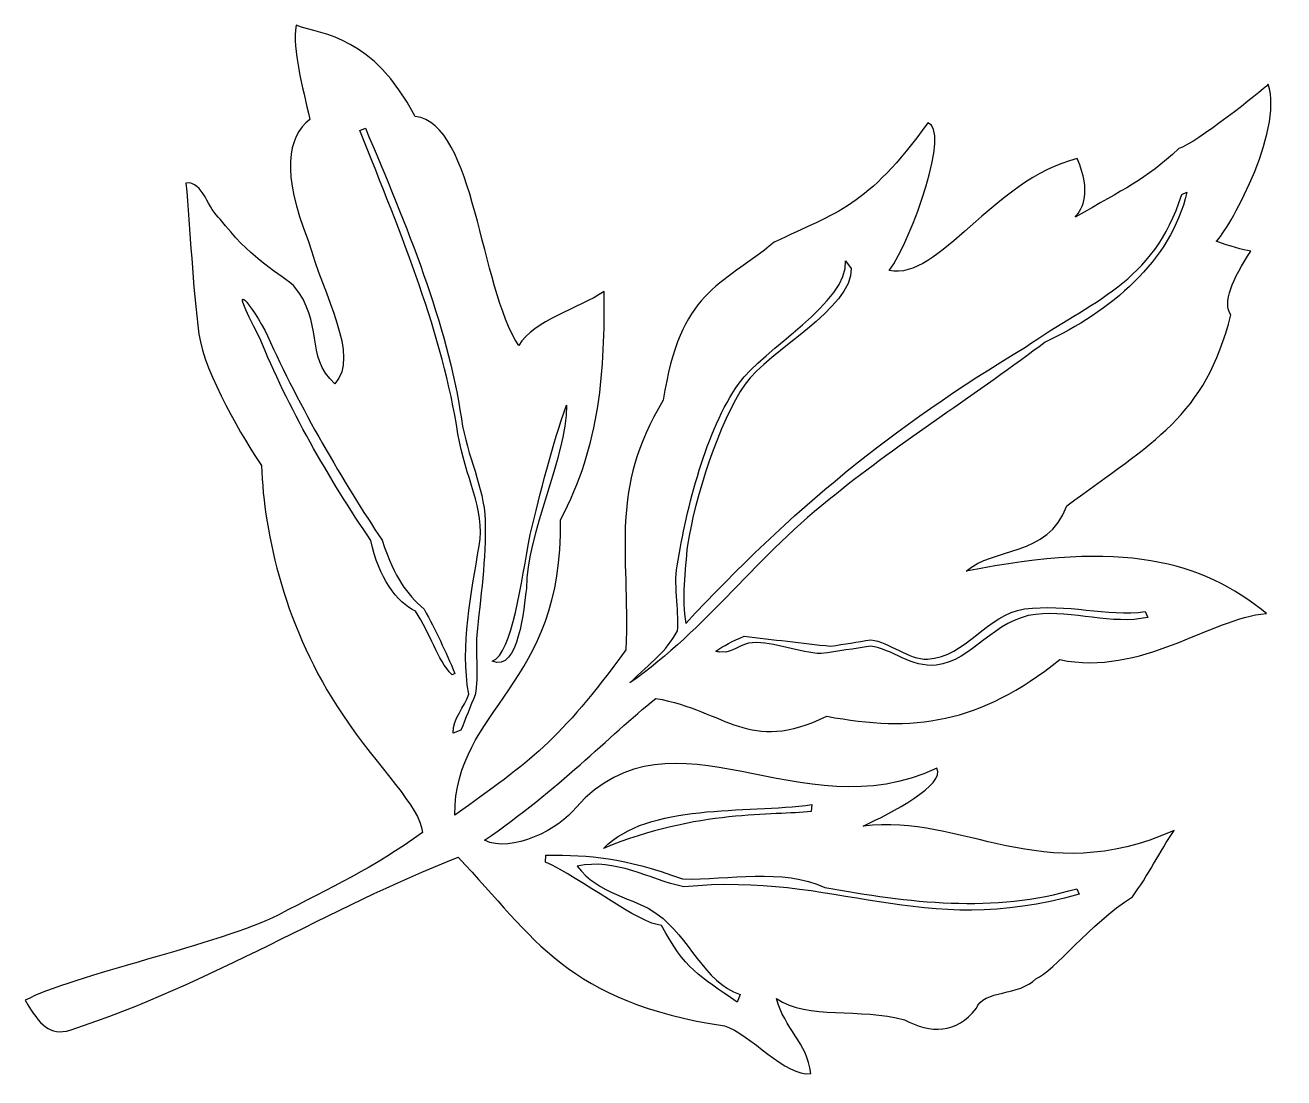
# Model space of a CAD drawing. Header units: centimetres. Extents: x 0.7 to 6.1, y 0.25 to 4.76.
import ezdxf

# ---------------------------------------------------------------- set-up
doc = ezdxf.new("R2010")
doc.units = ezdxf.units.CM
doc.header["$MEASUREMENT"] = 0
doc.layers.add('Layer 1', color=7, linetype='Continuous')

msp = doc.modelspace()

# ---------------------------------------------------------------- linework, layer by layer
at = {"layer": 'Layer 1', "color": 119}
for points, knots in [([(2.37215, 4.3715), (2.62871, 4.34022), (2.65027, 3.63682), (2.81628, 3.38893), (2.81628, 3.38893), (2.88115, 3.49592), (3.07176, 3.54717), (3.18353, 3.62017), (3.18353, 3.62017), (3.18599, 3.28507), (3.16811, 2.96511), (2.99554, 2.63979), (2.99554, 2.63979), (3.01024, 1.92702), (2.54066, 1.83192), (2.5419, 1.37375), (2.5419, 1.37375), (2.8666, 1.60474), (2.9916, 1.6916), (3.27658, 2.08249), (3.27658, 2.08249), (3.29292, 2.52535), (3.20263, 2.7594), (3.43675, 3.15455), (3.43675, 3.15455), (3.50842, 3.62211), (3.68185, 3.64108), (3.91335, 3.83189), (3.91335, 3.83189), (4.18298, 3.96147), (4.31029, 3.97981), (4.57218, 4.34402), (4.57218, 4.34402), (4.67046, 4.31979), (4.50687, 3.84695), (4.40662, 3.71015), (4.40662, 3.71015), (4.62117, 3.66473), (4.85068, 4.09987), (5.21414, 4.19051), (5.21414, 4.19051), (5.27465, 4.04214), (5.23911, 3.98142), (5.20471, 3.93842), (5.20471, 3.93842), (5.4178, 4.06227), (5.50181, 4.0965), (5.64998, 4.23314), (5.64998, 4.23314), (5.72151, 4.25581), (6.0048, 4.47868), (6.03403, 4.50906), (6.03403, 4.50906), (6.10061, 4.30316), (5.85706, 3.87321), (5.81081, 3.83634), (5.81081, 3.83634), (5.86868, 3.81295), (5.92372, 3.79972), (5.95938, 3.7934), (5.95938, 3.7934), (5.87981, 3.67464), (5.83604, 3.57024), (5.87321, 3.5206), (5.87321, 3.5206), (5.7629, 3.07992), (5.53832, 2.97538), (5.16972, 2.70071), (5.16972, 2.70071), (5.08579, 2.47685), (4.85161, 2.52476), (4.73719, 2.42001), (4.73719, 2.42001), (5.41231, 2.5553), (5.74656, 2.46492), (6.0256, 2.23902), (6.0256, 2.23902), (5.78092, 2.21609), (5.49097, 1.96848), (5.13878, 2.04051), (5.13878, 2.04051), (4.79453, 1.76453), (4.50641, 1.72732), (4.13904, 1.7979), (4.13904, 1.7979), (3.80061, 1.63354), (3.70999, 1.82171), (3.40422, 1.87437), (3.40422, 1.87437), (3.20014, 1.70741), (2.98765, 1.48502), (2.66968, 1.26548), (2.66968, 1.26548), (2.78289, 1.20881), (2.99375, 1.31408), (3.06222, 1.40662), (3.06222, 1.40662), (3.4812, 1.86995), (4.02427, 1.29721), (4.61082, 1.57466), (4.61082, 1.57466), (4.6522, 1.50412), (4.41376, 1.3834), (4.29461, 1.32555), (4.29461, 1.32555), (4.72315, 1.3824), (5.05972, 1.05205), (5.62949, 1.30805), (5.62949, 1.30805), (5.56909, 1.21747), (5.51578, 1.11056), (5.45069, 1.02332), (5.45069, 1.02332), (5.26511, 0.90458), (5.117, 0.70464), (5.03563, 0.67113), (5.03563, 0.67113), (4.96847, 0.59797), (4.80833, 0.62388), (4.78069, 0.54507), (4.78069, 0.54507), (4.69543, 0.43303), (4.58415, 0.43625), (4.47198, 0.49573), (4.47198, 0.49573), (4.28274, 0.54852), (4.0568, 0.49355), (3.92316, 0.58634), (3.92316, 0.58634), (3.95655, 0.45722), (4.05514, 0.39782), (4.06953, 0.26505), (4.06953, 0.26505), (3.96296, 0.24638), (3.81013, 0.43779), (3.69944, 0.46891), (3.69944, 0.46891), (3.02571, 0.57119), (2.88423, 0.8443), (2.55642, 1.19297), (2.55642, 1.19297), (1.99377, 0.97196), (1.51104, 0.65631), (0.89072, 0.45066), (0.89072, 0.45066), (0.8006, 0.42633), (0.76292, 0.46961), (0.69761, 0.579), (0.69761, 0.579), (0.89058, 0.68274), (1.54342, 0.82196), (1.78343, 0.94491), (1.78343, 0.94491), (2.00922, 1.06203), (2.19402, 1.14625), (2.40332, 1.29945), (2.40332, 1.29945), (2.39261, 1.41049), (2.22065, 1.56668), (2.05776, 1.80772), (2.05776, 1.80772), (1.81431, 2.17025), (1.72276, 2.57562), (1.71193, 2.87339), (1.71193, 2.87339), (1.6401, 2.97993), (1.46672, 3.2682), (1.44363, 3.43669), (1.44363, 3.43669), (1.41518, 3.64395), (1.40726, 3.88498), (1.38796, 4.08556), (1.38796, 4.08556), (1.46124, 4.09532), (1.48346, 3.96842), (1.53501, 3.93111), (1.53501, 3.93111), (1.6574, 3.77049), (1.76557, 3.71196), (1.85011, 3.64591), (1.85011, 3.64591), (1.98296, 3.48562), (1.89511, 3.34463), (2.02711, 3.22371), (2.02711, 3.22371), (2.13618, 3.34415), (1.97899, 3.59812), (1.91281, 3.83955), (1.91281, 3.83955), (1.79624, 4.12768), (1.82349, 4.28207), (1.91909, 4.35849), (1.91909, 4.35849), (1.88925, 4.50078), (1.84297, 4.65515), (1.86026, 4.7628), (1.86026, 4.7628), (1.98334, 4.71835), (2.18796, 4.71806), (2.37216, 4.37148), (2.37216, 4.37148), (2.37216, 4.37148), (2.37215, 4.3715), (2.37215, 4.3715)], [0, 0, 0, 0, 0.0192308, 0.0192308, 0.0192308, 0.0192308, 0.0384615, 0.0384615, 0.0384615, 0.0384615, 0.0576923, 0.0576923, 0.0576923, 0.0576923, 0.0769231, 0.0769231, 0.0769231, 0.0769231, 0.0961538, 0.0961538, 0.0961538, 0.0961538, 0.1153846, 0.1153846, 0.1153846, 0.1153846, 0.1346154, 0.1346154, 0.1346154, 0.1346154, 0.1538462, 0.1538462, 0.1538462, 0.1538462, 0.1730769, 0.1730769, 0.1730769, 0.1730769, 0.1923077, 0.1923077, 0.1923077, 0.1923077, 0.2115385, 0.2115385, 0.2115385, 0.2115385, 0.2307692, 0.2307692, 0.2307692, 0.2307692, 0.25, 0.25, 0.25, 0.25, 0.2692308, 0.2692308, 0.2692308, 0.2692308, 0.2884615, 0.2884615, 0.2884615, 0.2884615, 0.3076923, 0.3076923, 0.3076923, 0.3076923, 0.3269231, 0.3269231, 0.3269231, 0.3269231, 0.3461538, 0.3461538, 0.3461538, 0.3461538, 0.3653846, 0.3653846, 0.3653846, 0.3653846, 0.3846154, 0.3846154, 0.3846154, 0.3846154, 0.4038462, 0.4038462, 0.4038462, 0.4038462, 0.4230769, 0.4230769, 0.4230769, 0.4230769, 0.4423077, 0.4423077, 0.4423077, 0.4423077, 0.4615385, 0.4615385, 0.4615385, 0.4615385, 0.4807692, 0.4807692, 0.4807692, 0.4807692, 0.5, 0.5, 0.5, 0.5, 0.5192308, 0.5192308, 0.5192308, 0.5192308, 0.5384615, 0.5384615, 0.5384615, 0.5384615, 0.5576923, 0.5576923, 0.5576923, 0.5576923, 0.5769231, 0.5769231, 0.5769231, 0.5769231, 0.5961538, 0.5961538, 0.5961538, 0.5961538, 0.6153846, 0.6153846, 0.6153846, 0.6153846, 0.6346154, 0.6346154, 0.6346154, 0.6346154, 0.6538462, 0.6538462, 0.6538462, 0.6538462, 0.6730769, 0.6730769, 0.6730769, 0.6730769, 0.6923077, 0.6923077, 0.6923077, 0.6923077, 0.7115385, 0.7115385, 0.7115385, 0.7115385, 0.7307692, 0.7307692, 0.7307692, 0.7307692, 0.75, 0.75, 0.75, 0.75, 0.7692308, 0.7692308, 0.7692308, 0.7692308, 0.7884615, 0.7884615, 0.7884615, 0.7884615, 0.8076923, 0.8076923, 0.8076923, 0.8076923, 0.8269231, 0.8269231, 0.8269231, 0.8269231, 0.8461538, 0.8461538, 0.8461538, 0.8461538, 0.8653846, 0.8653846, 0.8653846, 0.8653846, 0.8846154, 0.8846154, 0.8846154, 0.8846154, 0.9038462, 0.9038462, 0.9038462, 0.9038462, 0.9230769, 0.9230769, 0.9230769, 0.9230769, 0.9423077, 0.9423077, 0.9423077, 0.9423077, 0.9615385, 0.9615385, 0.9615385, 0.9615385, 1, 1, 1, 1]), ([(2.15788, 4.32058), (2.15788, 4.32058), (2.13451, 4.31031), (2.13451, 4.31031), (2.13451, 4.31031), (2.31787, 3.85223), (2.48849, 3.43659), (2.55533, 3.0101), (2.55533, 3.0101), (2.58512, 2.8206), (2.67371, 2.69012), (2.64648, 2.52914), (2.64648, 2.52914), (2.61182, 2.31913), (2.56466, 2.10429), (2.60162, 1.89239), (2.60162, 1.89239), (2.58352, 1.83552), (2.53502, 1.79127), (2.53447, 1.72498), (2.53447, 1.72498), (2.53447, 1.72498), (2.56846, 1.73806), (2.56846, 1.73806), (2.56846, 1.73806), (2.58865, 1.78844), (2.60907, 1.83971), (2.6294, 1.89011), (2.6294, 1.89011), (2.64625, 1.97406), (2.62886, 2.06011), (2.63673, 2.14608), (2.63673, 2.14608), (2.6508, 2.30018), (2.6774, 2.47792), (2.672, 2.63733), (2.672, 2.63733), (2.66698, 2.78583), (2.59542, 2.90756), (2.57033, 3.07323), (2.57033, 3.07323), (2.50767, 3.48579), (2.33735, 3.89951), (2.15788, 4.32059), (2.15788, 4.32059), (2.15788, 4.32059), (2.15788, 4.32058), (2.15788, 4.32058)], [0, 0, 0, 0, 0.0769231, 0.0769231, 0.0769231, 0.0769231, 0.1538462, 0.1538462, 0.1538462, 0.1538462, 0.2307692, 0.2307692, 0.2307692, 0.2307692, 0.3076923, 0.3076923, 0.3076923, 0.3076923, 0.3846154, 0.3846154, 0.3846154, 0.3846154, 0.4615385, 0.4615385, 0.4615385, 0.4615385, 0.5384615, 0.5384615, 0.5384615, 0.5384615, 0.6153846, 0.6153846, 0.6153846, 0.6153846, 0.6923077, 0.6923077, 0.6923077, 0.6923077, 0.7692308, 0.7692308, 0.7692308, 0.7692308, 0.8461538, 0.8461538, 0.8461538, 0.8461538, 1, 1, 1, 1]), ([(5.68414, 4.04592), (5.68414, 4.04592), (5.66212, 4.03583), (5.66212, 4.03583), (5.66212, 4.03583), (5.54203, 3.65413), (5.27424, 3.57958), (4.99162, 3.38197), (4.99162, 3.38197), (4.41692, 3.03633), (3.98966, 2.68623), (3.53304, 2.19585), (3.53304, 2.19585), (3.51632, 2.30135), (3.52992, 2.42145), (3.5405, 2.53238), (3.5405, 2.53238), (3.57282, 2.73395), (3.67546, 3.06048), (3.78848, 3.22272), (3.78848, 3.22272), (3.8878, 3.36554), (4.24991, 3.54748), (4.24346, 3.7194), (4.24346, 3.7194), (4.24346, 3.7194), (4.21865, 3.75121), (4.21865, 3.75121), (4.21865, 3.75121), (4.23619, 3.57754), (3.8622, 3.36943), (3.76187, 3.22661), (3.76187, 3.22661), (3.61712, 3.02007), (3.53939, 2.6975), (3.49593, 2.44362), (3.49593, 2.44362), (3.48024, 2.35189), (3.50793, 2.2283), (3.49723, 2.16398), (3.49723, 2.16398), (3.44917, 2.07302), (3.38514, 2.03156), (3.29317, 1.94094), (3.29317, 1.94094), (3.62885, 2.17457), (3.83238, 2.48513), (4.18051, 2.75244), (4.18051, 2.75244), (4.44296, 2.96694), (4.80366, 3.19397), (5.07543, 3.40286), (5.07543, 3.40286), (5.35295, 3.53243), (5.61705, 3.74907), (5.68416, 4.04593), (5.68416, 4.04593), (5.68416, 4.04593), (5.68414, 4.04592), (5.68414, 4.04592)], [0, 0, 0, 0, 0.0625, 0.0625, 0.0625, 0.0625, 0.125, 0.125, 0.125, 0.125, 0.1875, 0.1875, 0.1875, 0.1875, 0.25, 0.25, 0.25, 0.25, 0.3125, 0.3125, 0.3125, 0.3125, 0.375, 0.375, 0.375, 0.375, 0.4375, 0.4375, 0.4375, 0.4375, 0.5, 0.5, 0.5, 0.5, 0.5625, 0.5625, 0.5625, 0.5625, 0.625, 0.625, 0.625, 0.625, 0.6875, 0.6875, 0.6875, 0.6875, 0.75, 0.75, 0.75, 0.75, 0.8125, 0.8125, 0.8125, 0.8125, 0.875, 0.875, 0.875, 0.875, 1, 1, 1, 1]), ([(1.73832, 3.43028), (1.67615, 3.55745), (1.54927, 3.71365), (1.70492, 3.42019), (1.70492, 3.42019), (1.82306, 3.12615), (2.00248, 2.81499), (2.18189, 2.55134), (2.18189, 2.55134), (2.21417, 2.39365), (2.29324, 2.28571), (2.37319, 2.248), (2.37319, 2.248), (2.43819, 2.15187), (2.46432, 2.04252), (2.53023, 1.9751), (2.53023, 1.9751), (2.53023, 1.9751), (2.54182, 1.98095), (2.54182, 1.98095), (2.54182, 1.98095), (2.50398, 2.0752), (2.45867, 2.16708), (2.41045, 2.25723), (2.41045, 2.25723), (2.33151, 2.32882), (2.28915, 2.3803), (2.22974, 2.55324), (2.22974, 2.55324), (2.06866, 2.79456), (1.87205, 3.12733), (1.73834, 3.43029), (1.73834, 3.43029), (1.73834, 3.43029), (1.73832, 3.43028), (1.73832, 3.43028)], [0, 0, 0, 0, 0.1, 0.1, 0.1, 0.1, 0.2, 0.2, 0.2, 0.2, 0.3, 0.3, 0.3, 0.3, 0.4, 0.4, 0.4, 0.4, 0.5, 0.5, 0.5, 0.5, 0.6, 0.6, 0.6, 0.6, 0.7, 0.7, 0.7, 0.7, 0.8, 0.8, 0.8, 0.8, 1, 1, 1, 1]), ([(3.02143, 3.1322), (2.961, 2.96308), (2.90836, 2.75653), (2.86541, 2.57746), (2.86541, 2.57746), (2.82685, 2.3749), (2.78976, 2.06966), (2.70269, 2.03336), (2.70269, 2.03336), (2.81665, 1.98549), (2.83807, 2.26643), (2.84945, 2.34517), (2.84945, 2.34517), (2.8504, 2.58802), (3.02133, 2.90204), (3.02143, 3.13221), (3.02143, 3.13221), (3.02143, 3.13221), (3.02143, 3.1322), (3.02143, 3.1322)], [0, 0, 0, 0, 0.1666667, 0.1666667, 0.1666667, 0.1666667, 0.3333333, 0.3333333, 0.3333333, 0.3333333, 0.5, 0.5, 0.5, 0.5, 0.6666667, 0.6666667, 0.6666667, 0.6666667, 1, 1, 1, 1]), ([(3.78334, 2.14071), (3.73395, 2.12126), (3.6949, 2.09953), (3.66259, 2.07722), (3.66259, 2.07722), (3.67798, 2.07223), (3.66795, 2.07327), (3.69056, 2.0735), (3.69056, 2.0735), (3.72805, 2.06667), (3.77236, 2.1107), (3.81994, 2.11332), (3.81994, 2.11332), (3.91187, 2.1187), (4.02232, 2.06864), (4.11469, 2.06638), (4.11469, 2.06638), (4.18522, 2.07663), (4.25574, 2.08734), (4.32625, 2.09773), (4.32625, 2.09773), (4.42031, 2.08701), (4.50184, 2.00558), (4.60761, 2.01702), (4.60761, 2.01702), (4.76353, 2.0342), (4.85711, 2.21551), (5.0363, 2.23491), (5.0363, 2.23491), (5.19563, 2.25224), (5.36267, 2.1884), (5.51618, 2.22178), (5.51618, 2.22178), (5.51618, 2.22178), (5.50601, 2.24672), (5.50601, 2.24672), (5.50601, 2.24672), (5.34142, 2.22494), (5.16692, 2.28235), (4.98791, 2.2579), (4.98791, 2.2579), (4.82402, 2.23546), (4.73857, 2.05133), (4.57119, 2.043), (4.57119, 2.043), (4.48955, 2.03898), (4.40801, 2.11675), (4.32804, 2.12567), (4.32804, 2.12567), (4.27022, 2.11606), (4.21353, 2.10757), (4.15585, 2.09788), (4.15585, 2.09788), (4.03193, 2.1123), (3.90736, 2.12642), (3.78332, 2.14073), (3.78332, 2.14073), (3.78332, 2.14073), (3.78334, 2.14071), (3.78334, 2.14071)], [0, 0, 0, 0, 0.0625, 0.0625, 0.0625, 0.0625, 0.125, 0.125, 0.125, 0.125, 0.1875, 0.1875, 0.1875, 0.1875, 0.25, 0.25, 0.25, 0.25, 0.3125, 0.3125, 0.3125, 0.3125, 0.375, 0.375, 0.375, 0.375, 0.4375, 0.4375, 0.4375, 0.4375, 0.5, 0.5, 0.5, 0.5, 0.5625, 0.5625, 0.5625, 0.5625, 0.625, 0.625, 0.625, 0.625, 0.6875, 0.6875, 0.6875, 0.6875, 0.75, 0.75, 0.75, 0.75, 0.8125, 0.8125, 0.8125, 0.8125, 0.875, 0.875, 0.875, 0.875, 1, 1, 1, 1]), ([(3.17996, 1.23045), (3.58601, 1.39861), (3.9124, 1.37), (4.07109, 1.38898), (4.07109, 1.38898), (4.07109, 1.38898), (4.07405, 1.4185), (4.07405, 1.4185), (4.07405, 1.4185), (3.7854, 1.37884), (3.37504, 1.42868), (3.17996, 1.23045)], [0, 0, 0, 0, 0.25, 0.25, 0.25, 0.25, 0.5, 0.5, 0.5, 0.5, 1, 1, 1, 1]), ([(2.93216, 1.20149), (2.93216, 1.20149), (2.93055, 1.17214), (2.93055, 1.17214), (2.93055, 1.17214), (3.08167, 1.10559), (3.33513, 0.90413), (3.42953, 0.90058), (3.42953, 0.90058), (3.52629, 0.71553), (3.59388, 0.6831), (3.75355, 0.57027), (3.75355, 0.57027), (3.75355, 0.57027), (3.76694, 0.60404), (3.76694, 0.60404), (3.76694, 0.60404), (3.6099, 0.65607), (3.54983, 0.84833), (3.41073, 0.94919), (3.41073, 0.94919), (3.31171, 1.02097), (3.15759, 1.03227), (3.06752, 1.15463), (3.06752, 1.15463), (3.23383, 1.18995), (3.37239, 1.09922), (3.52446, 1.0657), (3.52446, 1.0657), (4.17944, 1.1308), (4.54229, 0.83915), (5.22136, 1.03433), (5.22136, 1.03433), (5.22136, 1.03433), (5.21138, 1.05783), (5.21138, 1.05783), (5.21138, 1.05783), (4.85745, 0.95054), (4.48699, 0.99918), (4.13077, 1.06286), (4.13077, 1.06286), (3.94525, 1.14792), (3.72083, 1.09475), (3.51977, 1.09969), (3.51977, 1.09969), (3.25756, 1.19362), (3.13131, 1.20214), (2.93216, 1.20149)], [0, 0, 0, 0, 0.0769231, 0.0769231, 0.0769231, 0.0769231, 0.1538462, 0.1538462, 0.1538462, 0.1538462, 0.2307692, 0.2307692, 0.2307692, 0.2307692, 0.3076923, 0.3076923, 0.3076923, 0.3076923, 0.3846154, 0.3846154, 0.3846154, 0.3846154, 0.4615385, 0.4615385, 0.4615385, 0.4615385, 0.5384615, 0.5384615, 0.5384615, 0.5384615, 0.6153846, 0.6153846, 0.6153846, 0.6153846, 0.6923077, 0.6923077, 0.6923077, 0.6923077, 0.7692308, 0.7692308, 0.7692308, 0.7692308, 0.8461538, 0.8461538, 0.8461538, 0.8461538, 1, 1, 1, 1])]:
    msp.add_open_spline(points, degree=3, knots=knots, dxfattribs=at)

doc.saveas('drawing.dxf')
